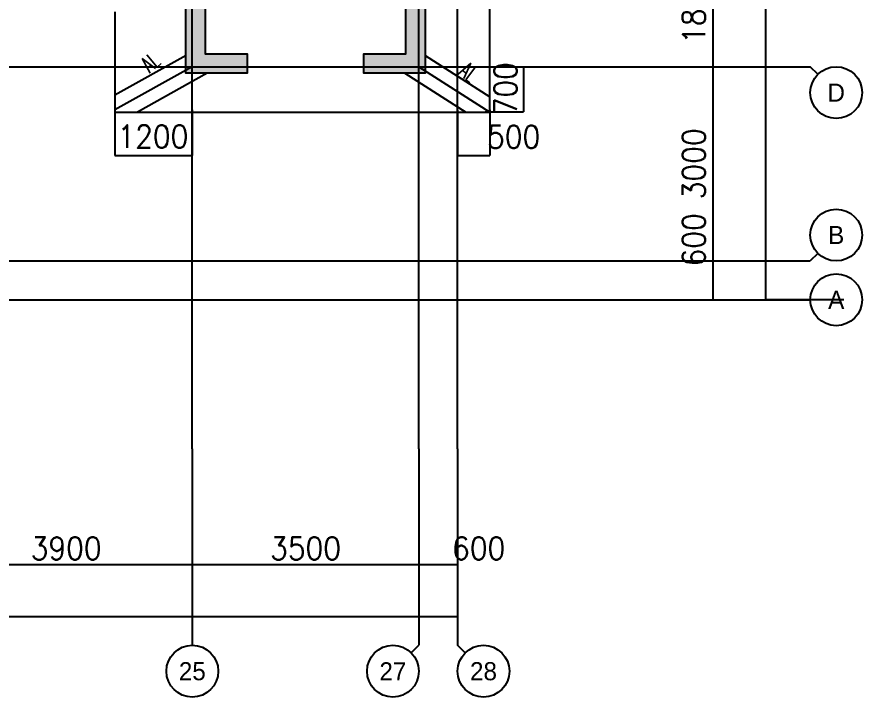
# Model space of a CAD drawing. Extents: x 628064 to 789462, y -248497 to 145317.
# Drawn here: x 699385 to 712447, y -66292 to -55786 of the extents above; entities that cross this region are included whole.
import ezdxf
from ezdxf.enums import TextEntityAlignment as Align

# ---------------------------------------------------------------- set-up
doc = ezdxf.new("R2010")
doc.units = 0
doc.header["$LTSCALE"] = 100
for name, color, linetype in [('1508', 2, 'Continuous'), ('AXIS', 3, 'Continuous'), ('DIM', 3, 'Continuous'), ('dim-wall', 7, 'Continuous'), ('dote', 253, 'Continuous'), ('HATCH', 254, 'Continuous'), ('梁__实线', 4, 'Continuous'), ('砼墙', 3, 'Continuous')]:
    doc.layers.add(name, color=color, linetype=linetype)
doc.styles.add('cadreader_textstyle', font='cadreader_textstyle')
doc.styles.get("Standard").update_dxf_attribs({"font": 'standard'})
doc.dimstyles.get("Standard").update_dxf_attribs({"dimtxt": 351, "dimasz": 0.18, "dimexe": 0.18, "dimexo": 0.0625, "dimgap": 0.09, "dimtad": 0, "dimtoh": 1, "dimdec": 0, "dimzin": 0, "dimdsep": 46, "dimcen": 0.09, "dimadec": 0, "dimazin": 0, "dimtfac": 1, "dimtdec": 4, "dimtofl": 0, "dimtmove": 0, "dimatfit": 3, "dimfxl": 250, "dimtolj": 1, "dimtzin": 0, "dimarcsym": 0})

# ---------------------------------------------------------------- blocks, each defined once
blk = doc.blocks.new('*D337')
at = {"layer": 'dim-wall', "color": 0, "linetype": 'ByBlock', "lineweight": -2}
for p, q in [((706196.1912959538, -57223.46349038778), (706196.1912959538, -57924.87926110777)), ((706696.1912959538, -57223.46349038778), (706696.1912959538, -57924.87926110777)), ((706196.1912959538, -57924.69926110777), (706696.1912959538, -57924.69926110777))]:
    blk.add_line(p, q, dxfattribs=at)
for points in [[(706196.1912959538, -57924.69926110777), (706196.3712959539, -57924.66928861241), (706196.3712959539, -57924.72923360313)], [(706696.1912959538, -57924.69926110777), (706696.0112959538, -57924.72923360313), (706696.0112959538, -57924.66928861241)]]:
    blk.add_solid(points, dxfattribs=at)
at = {"layer": 'dim-wall', "color": 0, "linetype": 'Continuous', "lineweight": -2, "insert": (707062.6851874146, -57636.75220459758), "char_height": 351, "width": 663.0000000000007, "attachment_point": 5}
blk.add_mtext('500', dxfattribs=at)
blk = doc.blocks.new('*D14')
at = {"layer": 'dim-wall', "color": 0, "linetype": 'ByBlock', "lineweight": -2}
for p, q in [((700896.1487732948, -57223.4953821194), (700896.1487732948, -57924.9111528394)), ((702096.1487732948, -57223.4953821194), (702096.1487732948, -57924.9111528394)), ((700896.1487732948, -57924.7311528394), (702096.1487732948, -57924.7311528394))]:
    blk.add_line(p, q, dxfattribs=at)
for points in [[(700896.1487732948, -57924.7311528394), (700896.3287732948, -57924.70118034404), (700896.3287732948, -57924.76112533476)], [(702096.1487732948, -57924.7311528394), (702095.9687732947, -57924.76112533476), (702095.9687732947, -57924.70118034404)]]:
    blk.add_solid(points, dxfattribs=at)
at = {"layer": 'dim-wall', "color": 0, "linetype": 'Continuous', "lineweight": -2, "insert": (701486.8865631361, -57633.28339432471), "char_height": 351, "width": 807.299999999999, "attachment_point": 5}
blk.add_mtext('1200', dxfattribs=at)
blk = doc.blocks.new('*D636')
at = {"layer": 'AXIS', "color": 0, "linetype": 'ByBlock', "lineweight": -2}
for p, q in [((708360.5737391132, -59555.19192784116), (710147.5753620339, -59555.19192784116)), ((710147.3953620339, -60155.19190869352), (710147.3953620339, -59555.19192784116)), ((708360.5737391132, -60155.19190869352), (710147.5753620339, -60155.19190869352))]:
    blk.add_line(p, q, dxfattribs=at)
for points in [[(710147.3953620339, -59555.19192784116), (710147.4253345293, -59555.37192784116), (710147.3653895385, -59555.37192784116)], [(710147.3953620339, -60155.19190869352), (710147.3653895385, -60155.01190869352), (710147.4253345293, -60155.01190869352)]]:
    blk.add_solid(points, dxfattribs=at)
at = {"layer": 'AXIS', "color": 0, "linetype": 'Continuous', "lineweight": -2, "insert": (709847.3953620339, -59229.45192784104), "char_height": 351, "width": 651.2999999999993, "attachment_point": 5, "rotation": 90}
blk.add_mtext('600', dxfattribs=at)
blk = doc.blocks.new('*D698')
at = {"layer": 'AXIS', "color": 0, "linetype": 'ByBlock', "lineweight": -2}
for p, q in [((708360.5737391132, -56555.19190868234), (710147.5753620339, -56555.19190868234)), ((710147.3953620339, -59555.19192784116), (710147.3953620339, -56555.19190868234)), ((708360.5737391132, -59555.19192784116), (710147.5753620339, -59555.19192784116))]:
    blk.add_line(p, q, dxfattribs=at)
for points in [[(710147.3953620339, -56555.19190868234), (710147.4253345293, -56555.37190868234), (710147.3653895385, -56555.37190868234)], [(710147.3953620339, -59555.19192784116), (710147.3653895385, -59555.01192784116), (710147.4253345293, -59555.01192784116)]]:
    blk.add_solid(points, dxfattribs=at)
at = {"layer": 'AXIS', "color": 0, "linetype": 'Continuous', "lineweight": -2, "insert": (709847.3953620339, -58055.19191826164), "char_height": 351, "width": 912.5999999999997, "attachment_point": 5, "rotation": 90}
blk.add_mtext('3000', dxfattribs=at)
blk = doc.blocks.new('*D384')
at = {"layer": 'AXIS', "color": 0, "linetype": 'ByBlock', "lineweight": -2}
for p, q in [((708360.5737391132, -54755.19190871354), (710147.5753620339, -54755.19190871354)), ((710147.3953620339, -56555.19190868234), (710147.3953620339, -54755.19190871354)), ((708360.5737391132, -56555.19190868234), (710147.5753620339, -56555.19190868234))]:
    blk.add_line(p, q, dxfattribs=at)
for points in [[(710147.3953620339, -54755.19190871354), (710147.4253345293, -54755.37190871354), (710147.3653895385, -54755.37190871354)], [(710147.3953620339, -56555.19190868234), (710147.3653895385, -56555.01190868234), (710147.4253345293, -56555.01190868234)]]:
    blk.add_solid(points, dxfattribs=at)
at = {"layer": 'AXIS', "color": 0, "linetype": 'Continuous', "lineweight": -2, "insert": (709847.3953620339, -55655.19190869783), "char_height": 351, "width": 807.299999999999, "attachment_point": 5, "rotation": 90}
blk.add_mtext('1800', dxfattribs=at)
blk = doc.blocks.new('*D54')
at = {"layer": 'dim-wall', "color": 0, "linetype": 'ByBlock', "lineweight": -2}
for p, q in [((706623.850776785, -56554.80029414689), (707213.1195003479, -56554.80075672007)), ((707212.9395003478, -56554.80075657877), (707212.9389511287, -57254.44709352733)), ((706623.850227566, -57254.44663109545), (707213.1189511288, -57254.44709366863))]:
    blk.add_line(p, q, dxfattribs=at)
for points in [[(707212.9395003478, -56554.80075657877), (707212.9694727019, -56554.9807566023), (707212.9095277112, -56554.98075655524)], [(707212.9389511287, -57254.44709352733), (707212.9089787747, -57254.2670935038), (707212.9689237654, -57254.26709355086)]]:
    blk.add_solid(points, dxfattribs=at)
at = {"layer": 'dim-wall', "color": 0, "linetype": 'Continuous', "lineweight": -2, "insert": (706937.4389511297, -56895.96289862355), "char_height": 351, "width": 663.0000000000007, "attachment_point": 5, "rotation": 89.99995502308263}
blk.add_mtext('700', dxfattribs=at)
blk = doc.blocks.new('*D347')
at = {"layer": 'DIM', "color": 0, "linetype": 'ByBlock', "lineweight": -2}
for p, q in [((698196.1535302659, -63801.36501098136), (698196.1535302659, -64245.25564574724)), ((702096.1535302888, -63801.36501098136), (702096.1535302888, -64245.25564574724)), ((698196.1535302659, -64245.07564574724), (702096.1535302888, -64245.07564574724))]:
    blk.add_line(p, q, dxfattribs=at)
for points in [[(698196.1535302659, -64245.07564574724), (698196.333530266, -64245.04567325188), (698196.333530266, -64245.1056182426)], [(702096.1535302888, -64245.07564574724), (702095.9735302888, -64245.1056182426), (702095.9735302888, -64245.04567325188)]]:
    blk.add_solid(points, dxfattribs=at)
at = {"layer": 'DIM', "color": 0, "linetype": 'Continuous', "lineweight": -2, "insert": (700146.1535302773, -63995.07564574724), "char_height": 351, "width": 906.7499999999995, "attachment_point": 5}
blk.add_mtext('3900', dxfattribs=at)
blk = doc.blocks.new('*D2')
at = {"layer": 'DIM', "color": 0, "linetype": 'ByBlock', "lineweight": -2}
for p, q in [((702096.1535302888, -63801.36501098136), (702096.1535302888, -64245.25564574724)), ((705596.1535302618, -63801.36501098139), (705596.1535302618, -64245.25564574724)), ((702096.1535302888, -64245.07564574724), (705596.1535302618, -64245.07564574724))]:
    blk.add_line(p, q, dxfattribs=at)
for points in [[(702096.1535302888, -64245.07564574724), (702096.3335302889, -64245.04567325188), (702096.3335302889, -64245.1056182426)], [(705596.1535302618, -64245.07564574724), (705595.9735302618, -64245.1056182426), (705595.9735302618, -64245.04567325188)]]:
    blk.add_solid(points, dxfattribs=at)
at = {"layer": 'DIM', "color": 0, "linetype": 'Continuous', "lineweight": -2, "insert": (703846.1535302753, -63995.07564574724), "char_height": 351, "width": 912.5999999999997, "attachment_point": 5}
blk.add_mtext('3500', dxfattribs=at)
blk = doc.blocks.new('*D428')
at = {"layer": 'DIM', "color": 0, "linetype": 'ByBlock', "lineweight": -2}
for p, q in [((705596.1535302618, -63801.36501098139), (705596.1535302618, -64245.25564574724)), ((706196.1535302888, -63801.36501098122), (706196.1535302888, -64245.25564574724)), ((705596.1535302618, -64245.07564574724), (706196.1535302888, -64245.07564574724))]:
    blk.add_line(p, q, dxfattribs=at)
for points in [[(705596.1535302618, -64245.07564574724), (705596.3335302619, -64245.04567325188), (705596.3335302619, -64245.1056182426)], [(706196.1535302888, -64245.07564574724), (706195.9735302888, -64245.1056182426), (706195.9735302888, -64245.04567325188)]]:
    blk.add_solid(points, dxfattribs=at)
at = {"layer": 'DIM', "color": 0, "linetype": 'Continuous', "lineweight": -2, "insert": (706521.8935302888, -63995.07564574724), "char_height": 351, "width": 651.2999999999993, "attachment_point": 5}
blk.add_mtext('600', dxfattribs=at)
blk = doc.blocks.new('*D684')
at = {"layer": 'DIM', "color": 0, "linetype": 'ByBlock', "lineweight": -2}
for p, q in [((669796.15352975, -64601.36501098139), (669796.15352975, -65045.25564574725)), ((706196.1535302888, -64601.36501098139), (706196.1535302888, -65045.25564574725)), ((669796.15352975, -65045.07564574725), (706196.1535302888, -65045.07564574725))]:
    blk.add_line(p, q, dxfattribs=at)
for points in [[(669796.15352975, -65045.07564574725), (669796.33352975, -65045.04567325189), (669796.33352975, -65045.10561824261)], [(706196.1535302888, -65045.07564574725), (706195.9735302888, -65045.10561824261), (706195.9735302888, -65045.04567325189)]]:
    blk.add_solid(points, dxfattribs=at)
at = {"layer": 'DIM', "color": 0, "linetype": 'Continuous', "lineweight": -2, "insert": (687996.1535300195, -64795.07564574724), "char_height": 351, "width": 1162.199999999998, "attachment_point": 5}
blk.add_mtext('36400', dxfattribs=at)
blk = doc.blocks.new('*D12')
at = {"layer": 'AXIS', "color": 0, "linetype": 'ByBlock', "lineweight": -2}
for p, q in [((712162.8995184667, -43955.19190874492), (710957.7856630142, -43955.19190874492)), ((710957.9656630142, -60155.19190869352), (710957.9656630142, -43955.19190874492)), ((712162.8995184667, -60155.19190869352), (710957.7856630142, -60155.19190869352))]:
    blk.add_line(p, q, dxfattribs=at)
for points in [[(710957.9656630142, -43955.19190874492), (710957.9956355096, -43955.37190874492), (710957.9356905188, -43955.37190874492)], [(710957.9656630142, -60155.19190869352), (710957.9356905188, -60155.01190869352), (710957.9956355096, -60155.01190869352)]]:
    blk.add_solid(points, dxfattribs=at)
at = {"layer": 'AXIS', "color": 0, "linetype": 'Continuous', "lineweight": -2, "insert": (710657.9656630142, -52055.1919087191), "char_height": 351, "width": 1051.049999999999, "attachment_point": 5, "rotation": 90}
blk.add_mtext('16200', dxfattribs=at)

msp = doc.modelspace()

# ---------------------------------------------------------------- hatches: boundary and pattern name
at = {"layer": 'HATCH'}
h = msp.add_hatch(color=254, dxfattribs=at)
h.paths.add_polyline_path([(669996.1374178638, -57555.69818654977), (670596.1351290453, -57555.69208303414), (670596.1377993334, -57855.69208303414), (669696.1374178638, -57855.70123830757), (669696.1374178638, -52555.72488943062), (670496.1374178637, -52555.72488943062), (671096.1374178637, -52555.72488943062), (671696.1370363939, -52555.72488943062), (671696.1370363939, -53355.6829277607), (671396.1370363939, -53355.68292776073), (671396.1370363939, -52855.65164724312), (671096.1374178637, -52855.65164724312), (670496.1374178637, -52855.65164724309), (669996.1374178638, -52855.65164724312)], flags=0)
h.paths.add_polyline_path([(698396.1629763354, -49754.84216848341), (698096.1629763354, -49754.84216848341), (697996.1599245775, -49754.84331289259), (697996.1575812869, -49354.84334019213), (698096.1629763354, -49354.84216848339), (698096.1519359965, -46855.31927675433), (697596.1629763354, -46855.32148519481), (697596.1629763354, -46555.32148519482), (698096.1506109128, -46555.32148519482), (698096.1479617424, -45955.55170255066), (698896.159925055, -45955.54731565626), (698896.159925055, -46255.54731565626), (698396.1479617424, -46255.55170255069)], flags=0)
h.paths.add_polyline_path([(683696.0027590503, -51055.6226555439), (684495.9691897144, -51055.6226555439), (684495.9859743823, -54255.30985036813), (684195.9783449877, -54255.30985036813), (684196.0302248705, -51355.4632011982), (683696.0027590503, -51355.31023183784)], flags=0)
h.paths.add_polyline_path([(685495.9859743823, -51055.31023183785), (686596.1355105151, -51055.31023183785), (686596.1355105151, -51355.31023183784), (685795.9859743823, -51355.31023183784), (685795.9859743823, -51955.46472707714), (688696.0515871752, -51955.42886892281), (691396.2880984057, -51955.39682546578), (691396.2880984057, -51355.31023183784), (690596.1355105151, -51355.31023183784), (690596.1355105151, -51055.31023183785), (691696.2880984057, -51055.31023183785), (691696.2880984057, -52255.39224782906), (688696.0515871752, -52255.42886892281), (688696.0515871752, -56655.51813283882), (688496.0515871752, -56655.51813283886), (688496.0515871752, -52255.43192068062), (685495.9859743823, -52255.46854177437)], flags=0)
h.paths.add_polyline_path([(682096.1400881518, -47055.5780235859), (681596.1400881518, -47055.57802358592), (681596.1400881518, -46555.57811895333), (682096.1400881518, -46555.57811895333)], flags=0)
h.paths.add_polyline_path([(673446.1477175464, -49855.08783498726), (672896.137036394, -49855.25110403023), (672896.137036394, -52755.66642674577), (672596.137036394, -52755.66642674574), (672596.137036394, -49555.33998647652), (673446.1423769702, -49555.08783498726)], flags=0)
h.paths.add_polyline_path([(692696.1629763354, -51055.31023183785), (693496.2880984056, -51055.31023183785), (693496.2880984056, -51355.31023183784), (692996.1629763354, -51355.31023183784), (692996.2301150073, -54255.01001516304), (692696.2362185228, -54255.01230398141)], flags=0)
h.paths.add_polyline_path([(695096.1355105151, -47055.40540853463), (695096.1355105151, -46555.40540853462), (695596.1355105151, -46555.40540853462), (695596.1355105151, -47055.40540853463)], flags=0)
h.paths.add_polyline_path([(679196.137036394, -49355.15039602245), (679196.137036394, -49755.14162221874), (679096.1370363939, -49755.14162221874), (678246.1385618316, -49755.13933340035), (678246.1332216967, -49455.15039602245), (678796.1370363941, -49455.15039602242), (678796.1370363941, -46855.31118551219), (678096.1324586645, -46855.324727897), (678096.1324586645, -46555.324727897), (679096.1370363939, -46555.3112808796), (679096.1370363939, -49355.15039602245)], flags=0)
h.paths.add_polyline_path([(686096.137036394, -49155.31023183785), (686096.1065188159, -46555.7768646809), (688696.0515871752, -46555.49944082222), (691096.1095705737, -46555.66700139962), (691096.1095705737, -49155.30718008004), (690396.1355105152, -49155.31023183785), (690396.1355105152, -48955.31023183785), (690896.1095705738, -48955.30794301952), (690896.1095705738, -46755.29754796944), (688696.0515871752, -46755.49944082223), (688696.0515871752, -48955.30908742867), (689296.1355105152, -48955.31023183788), (689296.1355105152, -49155.31023183785), (688696.0515871752, -49155.30870595894), (687896.1355105151, -49155.30908742867), (687896.1355105151, -48955.30908742867), (688496.0515871752, -48955.30870595894), (688496.0515871752, -46755.49934545479), (686296.1110961937, -46755.29001394234), (686296.1339846362, -48955.31023183785), (686796.1355105151, -48955.30985036812), (686796.1355105151, -49155.30985036812)], flags=0)
h.paths.add_polyline_path([(684196.1355105151, -46955.31347433044), (684196.1355105151, -46555.31347433052), (684696.135510515, -46555.31347433052), (684696.135510515, -43855.54474035226), (685696.135510515, -43855.53758779488), (685696.135510515, -44055.53758779488), (684896.135510515, -44055.54321447334), (684896.135510515, -46555.31347433052), (684896.135510515, -46955.31347433055)], flags=0)
h.paths.add_polyline_path([(680495.9859743823, -51055.31023183785), (680495.9859743823, -51355.31023183784), (679096.1370363939, -51355.31023183784), (679096.1370363939, -56655.65241018257), (677696.1400881518, -56655.66766897164), (677696.1377993335, -56355.66766897166), (678796.1370363941, -56355.65393606148), (678795.8557073828, -51055.3102464936)], flags=0)
h.paths.add_polyline_path([(682596.0210695972, -54055.30985036812), (682596.0241213549, -54355.30985036815), (680695.9859743823, -54355.30985036815), (680695.9859743823, -55255.63431612058), (680395.9859743823, -55255.63431612058), (680395.9859743823, -54055.30985036812)], flags=0)
h.paths.add_polyline_path([(680695.9859743823, -56455.63431325866), (680695.9859743823, -59955.14276662789), (681246.1568728196, -59955.14276662789), (681246.1171999682, -60255.3090874287), (680395.9859743823, -60255.14276662788), (680395.9859743823, -56455.63431325875)], flags=0)
h.paths.add_polyline_path([(687196.1141482104, -56355.5478874775), (687496.1141482105, -56355.5478874775), (687496.1141482105, -59655.51660695992), (686446.1156740893, -59655.52728811227), (686446.1126223315, -59355.48151174508), (687196.1141482104, -59355.48151174508)], flags=0)
h.paths.add_polyline_path([(675796.137036394, -49555.25530019722), (675796.137036394, -52355.6455437275), (675796.137036394, -52755.6455437275), (674996.137036394, -52755.64554372753), (674996.137036394, -52355.64554372753), (675496.137036394, -52355.6455437275), (675496.137036394, -49855.20647207223), (674946.1614504565, -49855.04701772652), (674946.1614504565, -49555.04701772655)], flags=0)
h.paths.add_polyline_path([(676296.1095705737, -46855.47111669506), (675896.137036394, -46855.33683935128), (675896.137036394, -47355.31023183785), (675596.137036394, -47355.31023183785), (675596.137036394, -46555.28314748729), (676296.1645022143, -46555.47121206246)], flags=0)
h.paths.add_polyline_path([(692296.1461916674, -46955.31633535347), (692296.1461916674, -46555.31633535347), (692296.1461916674, -44055.46863714181), (691496.1492434253, -44055.50134817086), (691496.1416140307, -43855.50134817089), (692496.1461916675, -43855.46034017528), (692496.1461916676, -46555.31633535347), (692996.1446657886, -46555.31633535347), (692996.1446657886, -46955.31633535347)], flags=0)
h.paths.add_polyline_path([(689696.1355105151, -56355.52118459663), (689996.1355105151, -56355.52118459663), (689996.1355105151, -59355.48151174508), (690746.1339846363, -59355.48151174508), (690746.137036394, -59655.48151174507), (689696.1355105151, -59655.49371877635)], flags=0)
h.paths.add_polyline_path([(683896.0210695971, -58655.12903371773), (683896.0210695971, -59355.55322805367), (684646.0180178393, -59355.54559865914), (684646.0225954761, -59655.54559865914), (683896.0210695971, -59655.55322805367), (683896.0210695971, -60255.12140432323), (683046.0271731126, -60255.18091360054), (683046.0134402025, -59955.13513723336), (683596.0210695971, -59955.13513723336), (683596.0210695971, -59455.55475393257), (683596.0210695971, -58655.12903371773)], flags=0)
h.paths.add_polyline_path([(675596.1351637489, -56355.69437185101), (675596.1377993334, -56655.6943718525), (675196.137036394, -56655.69894948921), (675196.137036394, -58455.64172903023), (674246.1362734545, -58455.6508843037), (674246.1333390258, -58155.65088430401), (674896.1118593921, -58155.64325490949), (674896.1121582364, -56355.70123830609)], flags=0)
h.paths.add_polyline_path([(694596.3277712573, -54055.30985036812), (696796.2636843433, -54055.30985036812), (696796.2636843433, -55255.63431612058), (696496.2636843432, -55255.63431612058), (696496.2636843432, -54355.30985036815), (694596.3277712573, -54355.30985036815)], flags=0)
h.paths.add_polyline_path([(696696.2636843433, -51055.31023183785), (698396.1355105151, -51055.31023183788), (698396.1629763354, -54555.30985036816), (699496.1355105151, -54555.30985036816), (699496.1355105151, -54855.30985036812), (698096.1629763354, -54855.30985036812), (698096.1385622729, -51355.31023183784), (696696.2636843432, -51355.31023183784)], flags=0)
h.paths.add_polyline_path([(693296.2880984058, -58655.02832570992), (693596.2880984057, -58655.02832570992), (693596.2880984057, -59455.45252004586), (693596.2880984057, -59955.03900686227), (694146.300305437, -59955.11072317086), (694146.2758989492, -60255.01764455758), (693296.2880984057, -60255.01764455758), (693296.2880984057, -59655.45557180367), (692546.2911501636, -59655.4632011982), (692546.2850466479, -59355.4632011982), (693296.2880984057, -59355.45557180367)], flags=0)
h.paths.add_polyline_path([(671896.1370363939, -57655.6814018818), (671896.1370363939, -58455.6814018818), (671496.1370363941, -58455.6814018818), (671496.1370363941, -57655.6814018818)], flags=0)
h.paths.add_polyline_path([(696496.2636843434, -56455.63431612059), (696795.9823553312, -56455.63431612059), (696796.2636843433, -60255.3090874287), (695946.1995974291, -60255.30908742867), (695946.0744753589, -59955.30908742867), (696496.2636843432, -59955.3090874287)], flags=0)
h.paths.add_polyline_path([(701596.1355105151, -54555.30985036812), (702296.1355105151, -54555.30985036812), (702296.1355105151, -56355.37317434273), (702946.1355105151, -56355.3640190693), (702946.1355105151, -56655.3640190693), (701996.1355105151, -56655.37470022163), (701996.1355105151, -54855.30985036815), (701596.1355105151, -54855.30985036815)], flags=0)
h.paths.add_polyline_path([(701996.1355105151, -49354.79639211617), (702496.1355105151, -49354.79639211617), (702496.1355105151, -45955.44756093941), (703346.1263552418, -45955.37851491894), (703346.1446657885, -46255.3785149189), (702796.1355105151, -46255.43134847603), (702796.1355105151, -49354.79639211617), (702796.1355105151, -49754.7963921162), (701996.1355105151, -49754.7963921162)], flags=0)
h.paths.add_polyline_path([(704846.1477175464, -46255.3785149189), (704846.1233034839, -45955.3785149189), (705696.1751833668, -45955.28863111458), (705696.1751833668, -48955.30412832222), (706296.1355105151, -48955.30260244332), (706296.1355105151, -49655.30260244332), (705996.135510515, -49655.30260244332), (705996.135510515, -49255.3033653828), (705396.1751833668, -49255.30450979195), (705396.1751833668, -46255.30975500069)], flags=0)
h.paths.add_polyline_path([(705396.1751833668, -52455.45862356151), (705996.135510515, -52455.43573537791), (705996.135510515, -52055.43192068062), (706296.1355105151, -52055.43192068062), (706296.1355105151, -52755.45099416695), (705696.1751833668, -52755.45099416698), (705696.1751833668, -56655.32968679393), (704746.135510515, -56655.34265676461), (704746.135510515, -56355.34265676461), (705396.1751833668, -56355.33273855171)], flags=0)

# ---------------------------------------------------------------- linework, layer by layer
at = {"layer": '1508'}
msp.add_lwpolyline([(700896.1516231023, -55704.79973947393), (700896.1516231023, -57254.87603341927), (706696.1912959538, -57254.8088947474), (706696.1912959538, -52154.9065509974)], dxfattribs=at)
at = {"layer": 'AXIS'}
for p, q in [((708360.5112391132, -56555.19190868228), (711647.3953620339, -56555.19190868228)), ((711764.5526495592, -56672.34919620768), (711647.3953620339, -56555.19190868228)), ((708360.5112391132, -59555.19192784099), (711647.3953620339, -59555.19192784099)), ((711764.5526495592, -59438.0346403156), (711647.3953620339, -59555.19192784099)), ((708360.5112391132, -60155.19190869352), (711647.3953620339, -60155.19190869352)), ((702096.1535302888, -62455.19190868322), (702096.1535302888, -65492.43008436908)), ((705596.1535302618, -62455.19190868322), (705596.1535302618, -65492.43008436908)), ((706196.1535302888, -62455.19190868322), (706196.1535302888, -65492.43008436908)), ((705478.9962427363, -65609.58737189448), (705596.1535302618, -65492.43008436908)), ((706313.3108178141, -65609.58737189448), (706196.1535302888, -65492.43008436908))]:
    msp.add_line(p, q, dxfattribs=at)
at = {"layer": 'AXIS', "linetype": 'Continuous'}
for centre in [(712047.3953620339, -56955.19190868228), (712047.3953620339, -59155.19192784099), (712047.3953620339, -60155.19190869352), (702096.1535302888, -65892.43008436909), (705196.1535302616, -65892.43008436909), (706596.1535302887, -65892.43008436909)]:
    msp.add_circle(centre, 400, dxfattribs=at)
at = {"layer": 'dote', "color": 253, "linetype": 'Continuous'}
for p, q in [((705596.1535302618, -62455.19190868322), (705596.1535302319, -41525.30589323921)), ((706196.1535302888, -62455.19190868322), (706196.1535302891, -41525.30589323921)), ((702096.1535302888, -62455.19190868322), (702096.0765378444, -49654.79645180457)), ((667393.3504422487, -56555.17990477435), (708360.5112391132, -56555.19190868234)), ((702096.1180426691, -56555.19007313412), (700896.1487732948, -57223.4328821194)), ((705596.1535302533, -56556.54421949933), (706696.1912959538, -57254.8088947474)), ((664688.3528018958, -59556.07583009923), (708360.5112391132, -59555.19192784099)), ((693396.2880984058, -60155.02832570992), (708360.5112391132, -60155.19190869352))]:
    msp.add_line(p, q, dxfattribs=at)
at = {"layer": '梁__实线', "linetype": 'Continuous'}
for p, q in [((701998.8122270735, -56380.45719628708), (700896.1516231023, -56994.51043761659)), ((705696.1751833668, -56383.14406384577), (706696.1912959538, -57017.91856693191)), ((702327.2974675442, -56655.37097686235), (701250.7685333133, -57254.87192853211)), ((705378.5916254419, -56655.33402245439), (706323.0039299525, -57254.81321459787))]:
    msp.add_line(p, q, dxfattribs=at)
at = {"layer": '砼墙'}
for points in [[(705396.1751833668, -52455.45862356151), (705996.135510515, -52455.43573537791), (705996.135510515, -52055.43192068062), (706296.1355105151, -52055.43192068062), (706296.1355105151, -52755.45099416695), (705696.1751833668, -52755.45099416698), (705696.1751833668, -56655.32968679393), (704746.135510515, -56655.34265676461), (704746.135510515, -56355.34265676461), (705396.1751833668, -56355.33273855171)], [(701596.1355105151, -54555.30985036812), (702296.1355105151, -54555.30985036812), (702296.1355105151, -56355.37317434273), (702946.1355105151, -56355.3640190693), (702946.1355105151, -56655.3640190693), (701996.1355105151, -56655.37470022163), (701996.1355105151, -54855.30985036815), (701596.1355105151, -54855.30985036815)]]:
    msp.add_lwpolyline(points, close=True, dxfattribs=at)

# ---------------------------------------------------------------- texts
at = {"layer": 'AXIS', "color": 7, "style": 'cadreader_textstyle'}
for s, p in [('D', (712047.3953620339, -56955.19190868228)), ('B', (712047.3953620339, -59155.19192784099)), ('A', (712047.3953620339, -60155.19190869352)), ('25', (702096.1535302888, -65892.43008436909)), ('27', (705196.1535302616, -65892.43008436909)), ('28', (706596.1535302887, -65892.43008436909))]:
    msp.add_text(s, height=280, dxfattribs=at).set_placement(p, align=Align.MIDDLE)
at = {"layer": '梁__实线', "width": 0.7}
for rotation, p in [(40.53770607009137, (701439.2761806553, -56657.35556884351)), (322.9356989011824, (706200.7985450339, -56665.25613695732))]:
    msp.add_text('AL', height=250, rotation=rotation, dxfattribs=at).set_placement(p)

# ---------------------------------------------------------------- dimensions: what is measured, and where the dimension line sits
at = {"layer": 'AXIS'}
for p1, p2, distance, picture, middle in [((712162.9620184667, -60155.19190869352), (712162.9620184667, -43955.19190874492), 1204.9963554524584, '*D12', (710657.9656630142, -52055.1919087191)), ((708360.5112391132, -56555.19190868234), (708360.5112391132, -54755.19190871354), -1786.8841229206882, '*D384', (709847.3953620339, -55655.19190869783)), ((708360.5112391132, -59555.19192784116), (708360.5112391132, -56555.19190868234), -1786.8841229206882, '*D698', (709847.3953620339, -58055.19191826164)), ((708360.5112391132, -60155.19190869352), (708360.5112391132, -59555.19192784116), -1786.8841229206882, '*D636', (709847.3953620339, -59855.19191826723))]:
    dim = msp.add_aligned_dim(p1=p1, p2=p2, distance=distance, dimstyle='Standard', dxfattribs=at)
    dim.commit()
    dim.dimension.update_dxf_attribs({"geometry": picture, "text_midpoint": middle})
at = {"layer": 'DIM'}
for base, p1, p2, picture, middle in [((702096.1535302888, -64245.07564574724), (698196.1535302659, -63801.30251098136), (702096.1535302888, -63801.30251098136), '*D347', (700146.1535302773, -63995.07564574724)), ((705596.1535302618, -64245.07564574724), (702096.1535302888, -63801.30251098136), (705596.1535302618, -63801.30251098139), '*D2', (703846.1535302753, -63995.07564574724)), ((706196.1535302888, -64245.07564574724), (705596.1535302618, -63801.30251098139), (706196.1535302888, -63801.30251098122), '*D428', (705896.1535302753, -63995.07564574724))]:
    dim = msp.add_linear_dim(base=base, p1=p1, p2=p2, angle=180, dimstyle='Standard', dxfattribs=at)
    dim.commit()
    dim.dimension.update_dxf_attribs({"geometry": picture, "text_midpoint": middle})
dim = msp.add_aligned_dim(p1=(669796.15352975, -64601.30251098139), p2=(706196.1535302888, -64601.30251098139), distance=-443.7731347658628, dimstyle='Standard', dxfattribs=at)
dim.commit()
dim.dimension.update_dxf_attribs({"geometry": '*D684', "text_midpoint": (687996.1535300195, -64795.07564574724)})
at = {"layer": 'dim-wall'}
for p1, p2, distance, picture, middle in [((706623.788276785, -56554.80029409783), (706623.787727566, -57254.44663104639), 589.1512235629558, '*D54', (706937.4389511297, -56895.96289862355)), ((700896.1487732948, -57223.4328821194), (702096.1487732948, -57223.4328821194), -701.298270719999, '*D14', (701486.8865631361, -57633.28339432471)), ((706196.1912959538, -57223.40099038778), (706696.1912959538, -57223.40099038778), -701.2982707199918, '*D337', (706481.0951874147, -57636.75220459758))]:
    dim = msp.add_aligned_dim(p1=p1, p2=p2, distance=distance, dimstyle='Standard', dxfattribs=at)
    dim.commit()
    dim.dimension.update_dxf_attribs({"geometry": picture, "text_midpoint": middle})

doc.saveas('drawing.dxf')
